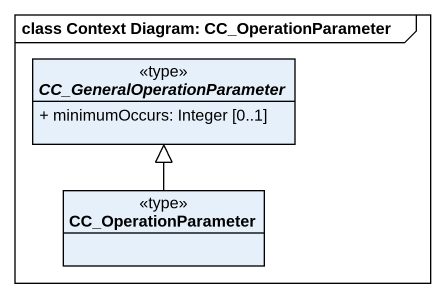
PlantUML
@startuml
mainframe class Context Diagram: CC_OperationParameter
hide circle
hide empty members
skinparam classAttributeIconSize 0
abstract class CC_GeneralOperationParameter <<type>> {
  + minimumOccurs: Integer [0..1]
}
class CC_OperationParameter <<type>>
CC_OperationParameter -up-|> CC_GeneralOperationParameter
@enduml
